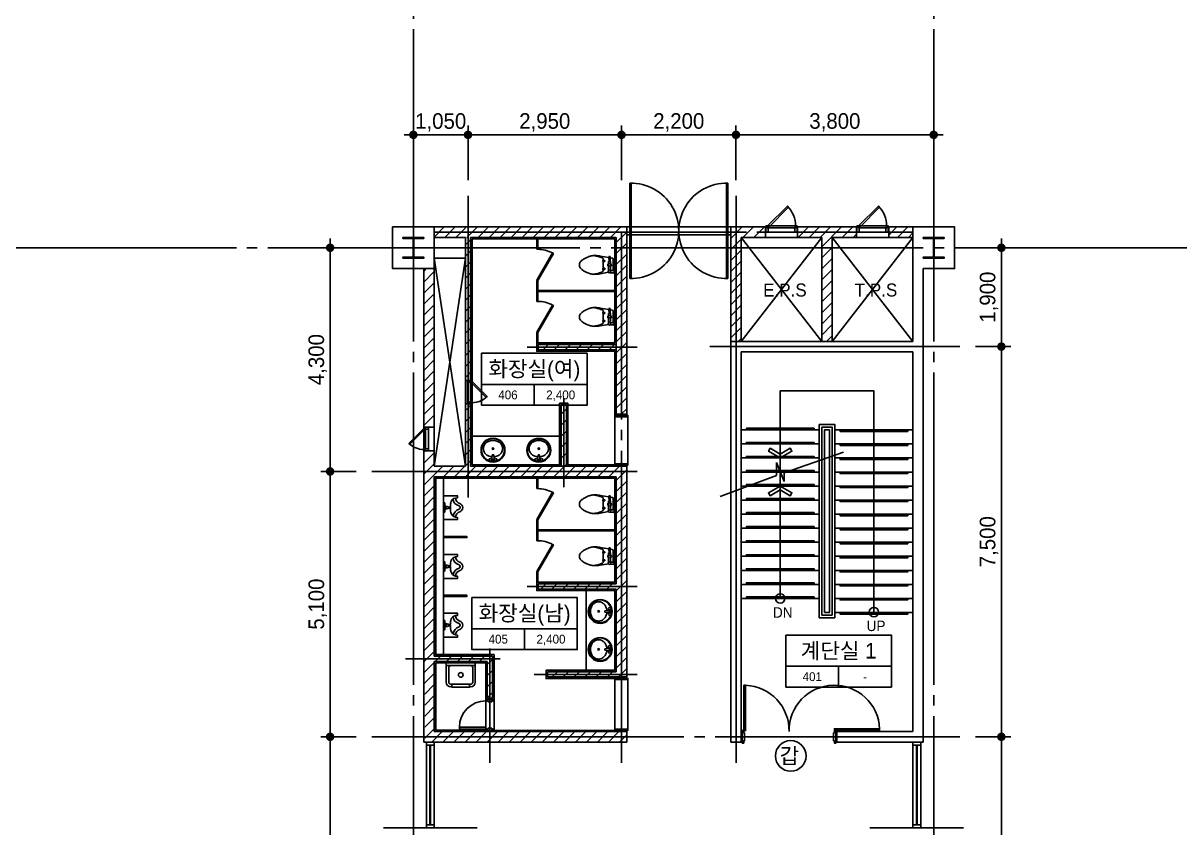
# Model space of a CAD drawing. Extents: x 14243673 to 14321835, y -1804798 to -1750552.
# Drawn here: x 14284173 to 14306403, y -1787699 to -1772232 of the extents above; entities that cross this region are included whole.
import ezdxf
from ezdxf.enums import TextEntityAlignment as Align

# ---------------------------------------------------------------- set-up
doc = ezdxf.new("R2010")
doc.units = 0
doc.header["$LTSCALE"] = 100
doc.header["$MEASUREMENT"] = 0
doc.header["$PDSIZE"] = -10
doc.linetypes.add('CEN', pattern=[66, 60, -2, 2, -2])
doc.layers.get('0').update_dxf_attribs({"linetype": 'CONTINUOUS'})
doc.layers.get('Defpoints').update_dxf_attribs({"linetype": 'CONTINUOUS'})
for name, color, linetype in [('8', 8, 'CONTINUOUS'), ('CEN', 1, 'CEN'), ('COL', 2, 'CONTINUOUS'), ('col2', 3, 'CONTINUOUS'), ('DIM', 7, 'CONTINUOUS'), ('EQP', 1, 'CONTINUOUS'), ('FIN', 5, 'CONTINUOUS'), ('HAT', 5, 'CONTINUOUS'), ('IN', 6, 'CONTINUOUS'), ('K-TOILET', 11, 'CONTINUOUS'), ('ST', 3, 'CONTINUOUS'), ('SYM', 7, 'CONTINUOUS'), ('TEXT', 2, 'CONTINUOUS'), ('TEXT1', 7, 'CONTINUOUS'), ('TITLE', 3, 'CONTINUOUS'), ('TO', 6, 'CONTINUOUS'), ('WALL-1', 7, 'CONTINUOUS'), ('WALLBR', 3, 'CONTINUOUS'), ('WID', 4, 'CONTINUOUS'), ('WINE', 8, 'CONTINUOUS'), ('지시선', 7, 'CONTINUOUS')]:
    doc.layers.add(name, color=color, linetype=linetype)
doc.styles.add('HY울를도M', font='HYWULM.TTF')
doc.styles.add('굴림', font='H2HDRM.TTF')
doc.dimstyles.new('DIM50', dxfattribs={"dimscale": 50, "dimtxt": 3, "dimasz": 1.2, "dimexe": 1, "dimexo": 1, "dimgap": 0.6, "dimtad": 1, "dimdec": 4, "dimzin": 0, "dimdsep": 46, "dimlunit": 6, "dimtxsty": '굴림', "dimblk": 'DOTT', "dimcen": 0.09, "dimadec": 0, "dimazin": 0, "dimtfac": 1, "dimtdec": 4, "dimtofl": 0, "dimtmove": 2, "dimatfit": 2, "dimldrblk": 'DOTT', "dimfxl": 1, "dimtolj": 1, "dimtzin": 0, "dimarcsym": 0})
pattern_1 = [(45, (1561426.7, -3035737.57), (-106.0660172, 106.0660172), [])]
pattern_2 = [(45, (1477326.7, -3035737.57), (-106.0660172, 106.0660172), [])]

# ---------------------------------------------------------------- blocks, each defined once
blk = doc.blocks.new('DOTT')
for p, q in [((-1.5, 0), (1.5, 0)), ((0, 1.5), (0, -1.5))]:
    blk.add_line(p, q)
at = {"color": 6, "const_width": 0.68}
blk.add_lwpolyline([(-0.34, 0, 1), (0.34, 0, 1)], format="xyb", close=True, dxfattribs=at)
blk = doc.blocks.new('*D51')
at = {"layer": 'Defpoints', "color": 0, "lineweight": -3}
for p in [(14290073, -1780849), (14290873, -1780849), (14290873, -1785949)]:
    blk.add_point(p, dxfattribs=at)
at = {"layer": 'DIM', "color": 7, "lineweight": -2}
for p, q in [((14290573, -1780849), (14289973, -1780849)), ((14290073, -1785829), (14290073, -1780969)), ((14290573, -1785949), (14289973, -1785949))]:
    blk.add_line(p, q, dxfattribs=at)
at = {"layer": 'DIM', "color": 7, "lineweight": -2, "xscale": 120, "yscale": 120, "zscale": 120}
for p, rotation in [((14290073, -1780849), 90), ((14290073, -1785949), 270)]:
    blk.add_blockref('DOTT', p, dxfattribs=dict(at, rotation=rotation))
at = {"layer": 'DIM', "color": 3, "insert": (14289835, -1783399), "char_height": 300, "attachment_point": 5, "rotation": 90, "style": '굴림'}
blk.add_mtext('\\A1;5,100', dxfattribs=at)
blk = doc.blocks.new('*D52')
at = {"layer": 'Defpoints', "color": 0, "lineweight": -3}
for p in [(14290073, -1776549), (14290873, -1776549), (14290873, -1780849)]:
    blk.add_point(p, dxfattribs=at)
at = {"layer": 'DIM', "color": 7, "lineweight": -2}
for p, q in [((14290573, -1776549), (14289973, -1776549)), ((14290073, -1780729), (14290073, -1776669)), ((14290573, -1780849), (14289973, -1780849))]:
    blk.add_line(p, q, dxfattribs=at)
at = {"layer": 'DIM', "color": 7, "lineweight": -2, "xscale": 120, "yscale": 120, "zscale": 120}
for p, rotation in [((14290073, -1776549), 90), ((14290073, -1780849), 270)]:
    blk.add_blockref('DOTT', p, dxfattribs=dict(at, rotation=rotation))
at = {"layer": 'DIM', "color": 3, "insert": (14289834, -1778699), "char_height": 300, "attachment_point": 5, "rotation": 90, "style": '굴림'}
blk.add_mtext('\\A1;4,300', dxfattribs=at)
blk = doc.blocks.new('*D53')
at = {"layer": 'Defpoints', "color": 0, "lineweight": -3}
for p in [(14290073, -1785949), (14290873, -1785949), (14290873, -1791549)]:
    blk.add_point(p, dxfattribs=at)
at = {"layer": 'DIM', "color": 7, "lineweight": -2}
for p, q in [((14290573, -1785949), (14289973, -1785949)), ((14290073, -1791429), (14290073, -1786069)), ((14290573, -1791549), (14289973, -1791549))]:
    blk.add_line(p, q, dxfattribs=at)
at = {"layer": 'DIM', "color": 7, "lineweight": -2, "xscale": 120, "yscale": 120, "zscale": 120}
for p, rotation in [((14290073, -1785949), 90), ((14290073, -1791549), 270)]:
    blk.add_blockref('DOTT', p, dxfattribs=dict(at, rotation=rotation))
at = {"layer": 'DIM', "color": 3, "insert": (14289834, -1788749), "char_height": 300, "attachment_point": 5, "rotation": 90, "style": '굴림'}
blk.add_mtext('\\A1;5,600', dxfattribs=at)
blk = doc.blocks.new('TT1')
at = {"layer": 'TEXT1'}
for p, q in [((-1013, -600), (1013, -600)), ((0, -600), (0, -1000))]:
    blk.add_line(p, q, dxfattribs=at)
blk.add_lwpolyline([(-1013, 0), (1013, 0), (1013, -1000), (-1013, -1000)], close=True, dxfattribs=at)
blk = doc.blocks.new('D600')
at = {"layer": 'WID'}
for p, q in [((0, -255), (0, 255)), ((80, 255), (80, -255)), ((120, -270), (120, 270))]:
    blk.add_line(p, q, dxfattribs=at)
for points in [[(90, 300), (120, 300), (120, 270), (80, 270), (80, 255), (0, 255), (0, 270), (0, 270), (0, 300), (90, 300)], [(120, -270), (97, -247), (478, 135), (502, 112)], [(90, -300), (120, -300), (120, -270), (80, -270), (80, -255), (0, -255), (0, -270), (0, -270), (0, -300), (90, -300)]]:
    blk.add_lwpolyline(points, dxfattribs=at)
blk.add_lwpolyline([(120, -270), (502, 112, 0.198912), (120, 270, 0.198912)], format="xyb", dxfattribs=at)
blk = doc.blocks.new('A$C6C934309')
at = {"layer": 'ST'}
for p, q in [((271, 860), (0, 1579)), ((436, 860), (193, 760)), ((306, 760), (193, 760)), ((436, 860), (271, 860)), ((568, 0), (306, 760))]:
    blk.add_line(p, q, dxfattribs=at)
blk = doc.blocks.new('*D156')
at = {"layer": 'Defpoints', "color": 0, "lineweight": -3}
for p in [(14290073, -1780849), (14290873, -1780849), (14290873, -1785949)]:
    blk.add_point(p, dxfattribs=at)
at = {"layer": 'DIM', "color": 7, "lineweight": -2}
for p, q in [((14290573, -1780849), (14289973, -1780849)), ((14290073, -1785829), (14290073, -1780969)), ((14290573, -1785949), (14289973, -1785949))]:
    blk.add_line(p, q, dxfattribs=at)
at = {"layer": 'DIM', "color": 7, "lineweight": -2, "xscale": 120, "yscale": 120, "zscale": 120}
for p, rotation in [((14290073, -1780849), 90), ((14290073, -1785949), 270)]:
    blk.add_blockref('DOTT', p, dxfattribs=dict(at, rotation=rotation))
at = {"layer": 'DIM', "color": 3, "insert": (14289835, -1783399), "char_height": 300, "attachment_point": 5, "rotation": 90, "style": '굴림'}
blk.add_mtext('\\A1;5,100', dxfattribs=at)
blk = doc.blocks.new('*D157')
at = {"layer": 'Defpoints', "color": 0, "lineweight": -3}
for p in [(14290073, -1776549), (14290873, -1776549), (14290873, -1780849)]:
    blk.add_point(p, dxfattribs=at)
at = {"layer": 'DIM', "color": 7, "lineweight": -2}
for p, q in [((14290573, -1776549), (14289973, -1776549)), ((14290073, -1780729), (14290073, -1776669)), ((14290573, -1780849), (14289973, -1780849))]:
    blk.add_line(p, q, dxfattribs=at)
at = {"layer": 'DIM', "color": 7, "lineweight": -2, "xscale": 120, "yscale": 120, "zscale": 120}
for p, rotation in [((14290073, -1776549), 90), ((14290073, -1780849), 270)]:
    blk.add_blockref('DOTT', p, dxfattribs=dict(at, rotation=rotation))
at = {"layer": 'DIM', "color": 3, "insert": (14289834, -1778699), "char_height": 300, "attachment_point": 5, "rotation": 90, "style": '굴림'}
blk.add_mtext('\\A1;4,300', dxfattribs=at)
blk = doc.blocks.new('*D167')
at = {"layer": 'Defpoints', "color": 0, "lineweight": -3}
for p in [(14295673, -1774379), (14292723, -1775549), (14295673, -1775549)]:
    blk.add_point(p, dxfattribs=at)
at = {"layer": 'DIM', "color": 7, "lineweight": -2}
for p, q in [((14292723, -1775249), (14292723, -1774279)), ((14292843, -1774379), (14295553, -1774379)), ((14295673, -1775249), (14295673, -1774279))]:
    blk.add_line(p, q, dxfattribs=at)
at = {"layer": 'DIM', "color": 7, "lineweight": -2, "xscale": 120, "yscale": 120, "zscale": 120, "rotation": 180}
blk.add_blockref('DOTT', (14292723, -1774379), dxfattribs=at)
at = {"layer": 'DIM', "color": 7, "lineweight": -2, "xscale": 120, "yscale": 120, "zscale": 120}
blk.add_blockref('DOTT', (14295673, -1774379), dxfattribs=at)
at = {"layer": 'DIM', "color": 3, "insert": (14294198, -1774140), "char_height": 300, "attachment_point": 5, "style": '굴림'}
blk.add_mtext('\\A1;2,950', dxfattribs=at)
blk = doc.blocks.new('*D168')
at = {"layer": 'Defpoints', "color": 0, "lineweight": -3}
for p in [(14292723, -1774379), (14291673, -1775549), (14292723, -1775549)]:
    blk.add_point(p, dxfattribs=at)
at = {"layer": 'DIM', "color": 7, "lineweight": -2}
for p, q in [((14291673, -1775249), (14291673, -1774279)), ((14291793, -1774379), (14292603, -1774379)), ((14292723, -1775249), (14292723, -1774279))]:
    blk.add_line(p, q, dxfattribs=at)
at = {"layer": 'DIM', "color": 7, "lineweight": -2, "xscale": 120, "yscale": 120, "zscale": 120, "rotation": 180}
blk.add_blockref('DOTT', (14291673, -1774379), dxfattribs=at)
at = {"layer": 'DIM', "color": 7, "lineweight": -2, "xscale": 120, "yscale": 120, "zscale": 120}
blk.add_blockref('DOTT', (14292723, -1774379), dxfattribs=at)
at = {"layer": 'DIM', "color": 3, "insert": (14292198, -1774141), "char_height": 300, "attachment_point": 5, "style": '굴림'}
blk.add_mtext('\\A1;1,050', dxfattribs=at)
blk = doc.blocks.new('*D169')
at = {"layer": 'Defpoints', "color": 0, "lineweight": -3}
for p in [(14297873, -1774379), (14295673, -1775549), (14297873, -1775549)]:
    blk.add_point(p, dxfattribs=at)
at = {"layer": 'DIM', "color": 7, "lineweight": -2}
for p, q in [((14295673, -1775249), (14295673, -1774279)), ((14295793, -1774379), (14297753, -1774379)), ((14297873, -1775249), (14297873, -1774279))]:
    blk.add_line(p, q, dxfattribs=at)
at = {"layer": 'DIM', "color": 7, "lineweight": -2, "xscale": 120, "yscale": 120, "zscale": 120, "rotation": 180}
blk.add_blockref('DOTT', (14295673, -1774379), dxfattribs=at)
at = {"layer": 'DIM', "color": 7, "lineweight": -2, "xscale": 120, "yscale": 120, "zscale": 120}
blk.add_blockref('DOTT', (14297873, -1774379), dxfattribs=at)
at = {"layer": 'DIM', "color": 3, "insert": (14296773, -1774140), "char_height": 300, "attachment_point": 5, "style": '굴림'}
blk.add_mtext('\\A1;2,200', dxfattribs=at)
blk = doc.blocks.new('*D170')
at = {"layer": 'Defpoints', "color": 0, "lineweight": -3}
for p in [(14301673, -1774379), (14297873, -1775549), (14301673, -1775549)]:
    blk.add_point(p, dxfattribs=at)
at = {"layer": 'DIM', "color": 7, "lineweight": -2}
for p, q in [((14297873, -1775249), (14297873, -1774279)), ((14297993, -1774379), (14301553, -1774379)), ((14301673, -1775249), (14301673, -1774279))]:
    blk.add_line(p, q, dxfattribs=at)
at = {"layer": 'DIM', "color": 7, "lineweight": -2, "xscale": 120, "yscale": 120, "zscale": 120, "rotation": 180}
blk.add_blockref('DOTT', (14297873, -1774379), dxfattribs=at)
at = {"layer": 'DIM', "color": 7, "lineweight": -2, "xscale": 120, "yscale": 120, "zscale": 120}
blk.add_blockref('DOTT', (14301673, -1774379), dxfattribs=at)
at = {"layer": 'DIM', "color": 3, "insert": (14299773, -1774140), "char_height": 300, "attachment_point": 5, "style": '굴림'}
blk.add_mtext('\\A1;3,800', dxfattribs=at)
blk = doc.blocks.new('*D171')
at = {"layer": 'Defpoints', "color": 0, "lineweight": -3}
for p in [(14302173, -1776549), (14302173, -1778449), (14302973, -1778449)]:
    blk.add_point(p, dxfattribs=at)
at = {"layer": 'DIM', "color": 7, "lineweight": -2}
for p, q in [((14302473, -1776549), (14303073, -1776549)), ((14302973, -1776669), (14302973, -1778329)), ((14302473, -1778449), (14303073, -1778449))]:
    blk.add_line(p, q, dxfattribs=at)
at = {"layer": 'DIM', "color": 7, "lineweight": -2, "xscale": 120, "yscale": 120, "zscale": 120}
for p, rotation in [((14302973, -1776549), 90), ((14302973, -1778449), 270)]:
    blk.add_blockref('DOTT', p, dxfattribs=dict(at, rotation=rotation))
at = {"layer": 'DIM', "color": 3, "insert": (14302735, -1777499), "char_height": 300, "attachment_point": 5, "rotation": 90, "style": '굴림'}
blk.add_mtext('\\A1;1,900', dxfattribs=at)
blk = doc.blocks.new('*D172')
at = {"layer": 'Defpoints', "color": 0, "lineweight": -3}
for p in [(14302173, -1778449), (14302173, -1785949), (14302973, -1785949)]:
    blk.add_point(p, dxfattribs=at)
at = {"layer": 'DIM', "color": 7, "lineweight": -2}
for p, q in [((14302473, -1778449), (14303073, -1778449)), ((14302973, -1778569), (14302973, -1785829)), ((14302473, -1785949), (14303073, -1785949))]:
    blk.add_line(p, q, dxfattribs=at)
at = {"layer": 'DIM', "color": 7, "lineweight": -2, "xscale": 120, "yscale": 120, "zscale": 120}
for p, rotation in [((14302973, -1778449), 90), ((14302973, -1785949), 270)]:
    blk.add_blockref('DOTT', p, dxfattribs=dict(at, rotation=rotation))
at = {"layer": 'DIM', "color": 3, "insert": (14302735, -1782199), "char_height": 300, "attachment_point": 5, "rotation": 90, "style": '굴림'}
blk.add_mtext('\\A1;7,500', dxfattribs=at)
blk = doc.blocks.new('*D173')
at = {"layer": 'Defpoints', "color": 0, "lineweight": -3}
for p in [(14302173, -1785949), (14302173, -1791549), (14302973, -1791549)]:
    blk.add_point(p, dxfattribs=at)
at = {"layer": 'DIM', "color": 7, "lineweight": -2}
for p, q in [((14302473, -1785949), (14303073, -1785949)), ((14302973, -1786069), (14302973, -1791429)), ((14302473, -1791549), (14303073, -1791549))]:
    blk.add_line(p, q, dxfattribs=at)
at = {"layer": 'DIM', "color": 7, "lineweight": -2, "xscale": 120, "yscale": 120, "zscale": 120}
for p, rotation in [((14302973, -1785949), 90), ((14302973, -1791549), 270)]:
    blk.add_blockref('DOTT', p, dxfattribs=dict(at, rotation=rotation))
at = {"layer": 'DIM', "color": 3, "insert": (14302734, -1788749), "char_height": 300, "attachment_point": 5, "rotation": 90, "style": '굴림'}
blk.add_mtext('\\A1;5,600', dxfattribs=at)
blk = doc.blocks.new('2URIN01')
at = {"color": 0}
for p, q in [((-230, -265), (-230, 0)), ((-230, 0), (230, 0)), ((-90, -25), (-90, 0)), ((-15, 0), (-15, -50)), ((15, 0), (15, -50)), ((90, -25), (90, 0)), ((230, 0), (230, -265)), ((-40, -25), (-90, -25)), ((-25, -40), (-40, -25)), ((-25, -65), (-25, -40)), ((-25, -110), (-25, -105)), ((-25, -105), (25, -105)), ((25, -110), (-25, -110)), ((-10, -95), (-10, -105)), ((10, -95), (10, -105)), ((25, -40), (40, -25)), ((25, -65), (25, -40)), ((25, -105), (25, -110)), ((40, -25), (90, -25)), ((-195, -270), (-225, -270)), ((-185, -230), (-190, -265)), ((190, -265), (185, -230)), ((225, -270), (195, -270))]:
    blk.add_line(p, q, dxfattribs=at)
blk.add_circle((0, -70), 25, dxfattribs=at)
for centre, radius, start, end in [((-78, -245), 108, 98.077, 171.8699), ((-185, -339), 159, 15.3921, 82.7797), ((40, -1080), 951, 92.4153, 98.077), ((15, -482), 352, 77.0924, 92.4153), ((185, -339), 159, 98.3981, 164.6079), ((66, -257), 122, 12.9607, 77.0924), ((-225, -265), 5, 180, 270), ((-195, -265), 5, 270, 0), ((-185, -339), 109, 15.3921, 90), ((0, -288), 83, 195.3921, 344.6079), ((0, -288), 33, 195.3921, 344.6079), ((185, -339), 109, 90, 164.6079), ((196, -264), 5.89, 188.1301, 261.8699), ((225, -265), 5, 270, 0)]:
    blk.add_arc(centre, radius, start, end, dxfattribs=at)
blk = doc.blocks.new('2LAVA01', base_point=(376, 233))
at = {"color": 0}
for p, q in [((346, 203), (405, 203)), ((346, 175), (349, 175)), ((354, 170), (362, 94)), ((362, 94), (390, 94)), ((390, 94), (397, 170)), ((402, 175), (405, 175))]:
    blk.add_line(p, q, dxfattribs=at)
blk.add_lwpolyline([(358, 132, 0.064435), (303, 121, 0.091719), (244, 87, 0.103599), (203, 34, 0.113912), (190, -25, 0.113912), (203, -84, 0.103599), (244, -137, 0.091719), (303, -171, 0.084785), (376, -183, 0.084785), (448, -171, 0.091719), (507, -137, 0.103599), (548, -84, 0.113912), (562, -25, 0.113912), (548, 34, 0.103599), (507, 87, 0.091719), (448, 121, 0.064435), (393, 132, 0.084785)], format="xyb", dxfattribs=at)
for centre, radius in [((376, 3), 230), ((376, 3), 220), ((326, 189), 25), ((376, 189), 8), ((426, 189), 25), ((376, -25), 15)]:
    blk.add_circle(centre, radius, dxfattribs=at)
for centre, start, end in [((349, 170), 5.3909, 90), ((402, 170), 90, 174.6091)]:
    blk.add_arc(centre, 5, start, end, dxfattribs=at)
blk = doc.blocks.new('001')
at = {"layer": 'EQP'}
for p, q in [((0, 165), (10, 160)), ((10, 100), (0, 95)), ((10, 160), (10, 100)), ((85, 150), (10, 150)), ((85, 110), (10, 110)), ((80, 115), (80, 15)), ((120, 115), (120, 15)), ((280, 170), (122, 142)), ((190, 85), (190, 65)), ((230, 85), (190, 85)), ((190, 65), (230, 65)), ((220, 115), (220, 85)), ((220, 65), (220, 0)), ((220, 0), (220, -65)), ((230, 65), (230, 85)), ((80, -15), (80, -65)), ((80, -65), (120, -65)), ((120, -65), (120, -15)), ((190, -85), (190, -65)), ((190, -65), (230, -65)), ((230, -85), (190, -85)), ((220, -85), (220, -115)), ((230, -65), (230, -85))]:
    blk.add_line(p, q, dxfattribs=at)
for points in [[(31, 110, 0.018932), (30, 75), (30, 0), (30, -75, 0.024922), (32, -121, 0.25497), (35, -125, 0.056948), (39, -127, 0.016043), (55, -130), (86, -136)], [(90, -65), (85, -150, 1.060552), (115, -150), (110, -65)], [(114, -141), (280, -170, 0.022182), (348, -179, 0.0294), (400, -180, 0.029565), (436, -177, 0.035314), (465, -170, 0.006976), (477, -166, 0.004694), (495, -160, 0.019426), (536, -144, 0.015468), (585, -120, 0.040875), (615, -101, 0.036447), (645, -75, 0.04843), (665, -50, 0.068612), (675, -30, 0.037226), (679, -14, 0.041311), (680, 0, 0.041311)]]:
    blk.add_lwpolyline(points, format="xyb", dxfattribs=at)
for centre in [(100, 130), (100, 0)]:
    blk.add_circle(centre, 25, dxfattribs=at)
for centre, radius, start, end in [((100, 0), 35, 124.8499, 235.1501), ((100, 0), 35, 304.8499, 55.1501), ((224, 115), 3.54, 126.8699, 180), ((326, -22), 174, 119.5675, 126.8699), ((474, -283), 475, 116.5651, 119.5675), ((397, -129), 303, 112.8053, 116.5651), ((412, -593), 775, 94.7636, 99.8466), ((371, -66), 234, 105.9454, 112.8053), ((471, -417), 599, 101.6565, 105.9454), ((385, -261), 441, 88.0277, 94.7636), ((418, -160), 337, 94.3987, 101.6565), ((390, -123), 304, 81.2538, 88.0277), ((403, -34), 213, 73.1639, 81.2538), ((333, -266), 456, 71.5651, 73.1639), ((159, -789), 1007, 70.4892, 71.5651), ((307, -370), 562, 66.0375, 70.4892), ((175, -667), 887, 62.4927, 66.0375), ((485, -73), 217, 53.1301, 62.4927), ((451, -117), 273, 44.7808, 53.1301), ((528, -41), 165, 33.6901, 44.7808), ((596, 4), 82.6, 17.9901, 33.6901), ((572, -3), 108, 9.4623, 17.9901), ((592, 0), 87.7, 0, 9.4623), ((232, -115), 12.3, 180, 225), ((262, -85), 54.8, 225, 245.9278), ((359, 131), 291, 245.9278, 249.444), ((454, 386), 564, 249.444, 251.9714), ((609, 862), 1064, 251.9714, 254.0546), ((544, 635), 828, 254.0546, 256.4166), ((407, 67), 244, 256.4166, 265.6013)]:
    blk.add_arc(centre, radius, start, end, dxfattribs=at)
blk = doc.blocks.new('LA-013')
at = {"layer": 'K-TOILET', "color": 11, "linetype": 'Continuous'}
for p, q in [((-280, 0), (280, 0)), ((-280, -370), (-280, 0)), ((280, 0), (280, -370)), ((-270, -50), (270, -50)), ((-230, -370), (-230, -90)), ((230, -370), (230, -90)), ((-190, -410), (-170, -410)), ((-170, -460), (-170, -405)), ((-170, -405), (170, -405)), ((170, -405), (170, -460)), ((170, -410), (190, -410)), ((-170, -460), (-190, -460)), ((-170, -465), (-170, -460)), ((170, -465), (-170, -465)), ((170, -460), (170, -465)), ((190, -460), (170, -460))]:
    blk.add_line(p, q, dxfattribs=at)
blk.add_circle((0, -230), 45, dxfattribs=at)
for centre, radius, start, end in [((-270, -40), 10, 180, 270), ((-190, -90), 40, 90, 180), ((190, -90), 40, 0, 90), ((270, -40), 10, 270, 0), ((-190, -370), 90, 180, 270), ((-190, -370), 40, 180, 270), ((190, -370), 40, 270, 0), ((190, -370), 90, 270, 0)]:
    blk.add_arc(centre, radius, start, end, dxfattribs=at)

msp = doc.modelspace()

# ---------------------------------------------------------------- hatches: boundary and pattern name
at = {"layer": 'HAT', "lineweight": -3, "ltscale": 200}
h = msp.add_hatch(dxfattribs=at)
h.set_pattern_fill('_USER,N', color=256, scale=150, angle=45, style=0, pattern_type=0)
h.set_pattern_definition(pattern_1)
h.paths.add_polyline_path([(14295573.21251, -1779749.19177), (14295773.21251, -1779749.19177), (14295773.21251, -1776149.19177), (14292073.21251, -1776149.19177), (14292073.21251, -1776349.19177), (14295573.21251, -1776349.19177)])
h = msp.add_hatch(dxfattribs=at)
h.set_pattern_fill('_USER,N', color=256, scale=150, angle=45, style=0, pattern_type=0)
h.set_pattern_definition(pattern_1)
h.paths.add_polyline_path([(14297773.21251, -1778349.19177), (14297773.21251, -1776149.19177), (14298438.21251, -1776149.19177), (14298438.21251, -1776349.19177), (14297973.21251, -1776349.19177), (14297973.21251, -1778349.19177)])
h = msp.add_hatch(dxfattribs=at)
h.set_pattern_fill('_USER,N', color=256, scale=150, angle=45, style=0, pattern_type=0)
h.set_pattern_definition(pattern_1)
h.paths.add_polyline_path([(14299058.21251, -1776149.19177), (14300188.21251, -1776149.19177), (14300188.21251, -1776349.19177), (14299723.21251, -1776349.19177), (14299723.21251, -1778349.19177), (14299523.21251, -1778349.19177), (14299523.21251, -1776349.19177), (14299058.21251, -1776349.19177)])
h = msp.add_hatch(dxfattribs=at)
h.set_pattern_fill('_USER,N', color=256, scale=150, angle=45, style=0, pattern_type=0)
h.set_pattern_definition(pattern_1)
h.paths.add_polyline_path([(14300808.21251, -1776149.19177), (14301273.21251, -1776149.19177), (14301273.21251, -1776349.19177), (14300808.21251, -1776349.19177)])
h = msp.add_hatch(dxfattribs=at)
h.set_pattern_fill('_USER,N', color=256, scale=150, angle=45, style=0, pattern_type=0)
h.set_pattern_definition(pattern_2)
h.paths.add_polyline_path([(14292673.21251, -1776349.19177), (14292773.21251, -1776349.19177), (14292773.21251, -1779099.19177), (14292673.21251, -1779099.19177)])
h = msp.add_hatch(dxfattribs=at)
h.set_pattern_fill('_USER,N', color=256, scale=150, angle=45, style=0, pattern_type=0)
h.set_pattern_definition([(45, (1382434.11, -889155.55), (-106.0660172, 106.0660172), [])])
h.paths.add_polyline_path([(14291873.21251, -1776949.19177), (14292073.21251, -1776949.19177), (14292073.21251, -1779999.19177), (14291873.21251, -1779999.19177)])
h = msp.add_hatch(dxfattribs=at)
h.set_pattern_fill('_USER,N', color=256, scale=150, angle=45, style=0, pattern_type=0)
h.set_pattern_definition([(45, (1477326.7, -3035637.57), (-106.0660172, 106.0660172), [])])
h.paths.add_polyline_path([(14294073.21251, -1778409.19177), (14294073.21251, -1778509.19177), (14295573.21251, -1778509.19177), (14295573.21251, -1778409.19177)])
h = msp.add_hatch(dxfattribs=at)
h.set_pattern_fill('_USER,N', color=256, scale=150, angle=45, style=0, pattern_type=0)
h.set_pattern_definition(pattern_2)
h.paths.add_polyline_path([(14294253.21251, -1784799.19177), (14295773.21251, -1784799.19177), (14295773.21251, -1780749.19177), (14294613.21251, -1780749.19177), (14294613.21251, -1779569.19177), (14294513.21251, -1779569.19177), (14294513.21251, -1780749.19177), (14292773.21251, -1780749.19177), (14292773.21251, -1779549.19177), (14292673.21251, -1779549.19177), (14292673.21251, -1780749.19177), (14292073.21251, -1780749.19177), (14292073.21251, -1780949.19177), (14295573.21251, -1780949.19177), (14295573.21251, -1783009.19177), (14294073.21251, -1783009.19177), (14294073.21251, -1783109.19177), (14295573.21251, -1783109.19177), (14295573.21251, -1784699.19177), (14294253.21251, -1784699.19177)])
h = msp.add_hatch(dxfattribs=at)
h.set_pattern_fill('_USER,N', color=256, scale=150, angle=45, style=0, pattern_type=0)
h.set_pattern_definition(pattern_2)
h.paths.add_polyline_path([(14291873.21251, -1780449.19177), (14292073.21251, -1780449.19177), (14292073.21251, -1784399.19177), (14293193.21251, -1784399.19177), (14293193.21251, -1785209.19177), (14293093.21251, -1785209.19177), (14293093.21251, -1784499.19177), (14292073.21251, -1784499.19177), (14292073.21251, -1785849.19177), (14295773.21251, -1785849.19177), (14295773.21251, -1786049.19177), (14292073.21251, -1786049.19177), (14291893.70213, -1786048.57458)])

# ---------------------------------------------------------------- linework, layer by layer
at = {"layer": '8'}
for p, q in [((14299058.21251, -1776349.19177), (14298438.21251, -1776349.19177)), ((14300808.21251, -1776349.19177), (14300188.21251, -1776349.19177))]:
    msp.add_line(p, q, dxfattribs=at)
at = {"layer": '8', "ltscale": 3}
for p, q in [((14295543.21251, -1779799.19177), (14295543.21251, -1780699.19177)), ((14295793.21251, -1779799.19177), (14295793.21251, -1780699.19177)), ((14295543.21251, -1784859.19177), (14295543.21251, -1785799.19177)), ((14295793.21251, -1784859.19177), (14295793.21251, -1785799.19177)), ((14295793.36909, -1784849.19177), (14295793.36909, -1785804.19177))]:
    msp.add_line(p, q, dxfattribs=at)
at = {"layer": 'CEN', "linetype": 'CEN'}
for p, q in [((14291673.21251, -1759149.19177), (14291673.21251, -1799049.19177)), ((14301673.21251, -1759149.19177), (14301673.21251, -1799049.19177)), ((14292723.21251, -1781349.19177), (14292723.21251, -1775549.19177)), ((14292723.21251, -1781349.19177), (14292723.21251, -1775549.19177)), ((14297873.21251, -1785749.19177), (14297873.21251, -1775549.19177)), ((14292073.21251, -1776249.19177), (14301273.21251, -1776249.19177)), ((14295673.21251, -1786449.19177), (14295673.21251, -1776249.19177)), ((14297873.21251, -1786449.19177), (14297873.21251, -1776249.19177)), ((14297973.21251, -1778349.19177), (14299523.21251, -1776349.19177)), ((14297973.21251, -1776349.19177), (14299523.21251, -1778349.19177)), ((14299723.21251, -1776349.19177), (14301273.21251, -1778349.19177)), ((14299723.21251, -1778349.19177), (14301273.21251, -1776349.19177)), ((14249273.21251, -1776549.19177), (14313273.21251, -1776549.19177)), ((14292673.21251, -1780749.19177), (14292073.21251, -1776749.19177)), ((14292073.21251, -1780749.19177), (14292673.21251, -1776749.19177)), ((14292073.21251, -1776749.19177), (14292673.21251, -1776749.19177)), ((14292673.21251, -1780749.19177), (14292073.21251, -1776749.19177)), ((14292073.21251, -1780749.19177), (14292673.21251, -1776749.19177)), ((14292073.21251, -1776749.19177), (14292673.21251, -1776749.19177)), ((14293859.08136, -1778459.19177), (14295973.21251, -1778459.19177)), ((14297373.36909, -1778449.19177), (14302173.21251, -1778449.19177)), ((14294563.21251, -1781149.19177), (14294563.21251, -1779439.19177)), ((14294563.21251, -1781149.19177), (14294563.21251, -1779439.19177)), ((14290873.21251, -1780849.19177), (14295973.36909, -1780849.19177)), ((14290873.21251, -1780849.19177), (14295973.36909, -1780849.19177)), ((14293859.08136, -1783059.19177), (14295973.21251, -1783059.19177)), ((14293143.21251, -1786449.19177), (14293143.21251, -1784249.19177)), ((14293343.21251, -1784449.19177), (14291523.21251, -1784449.19177)), ((14293995.92159, -1784749.19177), (14295973.21251, -1784749.19177)), ((14290873.21251, -1785949.19177), (14302173.21251, -1785949.19177)), ((14290873.21251, -1785949.19177), (14302173.21251, -1785949.19177))]:
    msp.add_line(p, q, dxfattribs=at)
at = {"layer": 'COL'}
for p, q in [((14301273.21251, -1778349.19177), (14301273.21251, -1776949.19177)), ((14301473.21251, -1776949.19177), (14301473.21251, -1786049.19177)), ((14297773.21251, -1778349.19177), (14301273.21251, -1778349.19177)), ((14297773.21251, -1778349.19177), (14297773.21251, -1786049.19177)), ((14297973.21251, -1778549.19177), (14301273.21251, -1778549.19177)), ((14297973.21251, -1778549.19177), (14297973.21251, -1786049.19177)), ((14301273.21251, -1778549.19177), (14301273.21251, -1785849.19177)), ((14301273.21251, -1785849.19177), (14299813.21251, -1785849.19177)), ((14297773.21251, -1786049.19177), (14297973.21251, -1786049.19177)), ((14301473.21251, -1786049.19177), (14299813.21251, -1786049.19177))]:
    msp.add_line(p, q, dxfattribs=at)
msp.add_lwpolyline([(14292073.21251, -1776949.19177), (14292073.21251, -1776149.19177), (14291273.21251, -1776149.19177), (14291273.21251, -1776949.19177)], close=True, dxfattribs=at)
for points in [[(14301473.21251, -1776949.19177), (14302073.21251, -1776949.19177), (14302073.21251, -1776149.19177), (14301273.21251, -1776149.19177), (14301273.21251, -1776949.19177)], [(14299813.21251, -1785849.19177), (14299813.21251, -1786049.19177)]]:
    msp.add_lwpolyline(points, dxfattribs=at)
at = {"layer": 'col2'}
for points in [[(14291473.21251, -1776749.19177), (14291473.21251, -1776728.19177), (14291666.71251, -1776728.19177), (14291666.71251, -1776370.19177), (14291473.21251, -1776370.19177), (14291473.21251, -1776349.19177), (14291873.21251, -1776349.19177), (14291873.21251, -1776370.19177), (14291679.71251, -1776370.19177), (14291679.71251, -1776728.19177), (14291873.21251, -1776728.19177), (14291873.21251, -1776749.19177)], [(14301473.21251, -1776749.19177), (14301473.21251, -1776728.19177), (14301666.71251, -1776728.19177), (14301666.71251, -1776370.19177), (14301473.21251, -1776370.19177), (14301473.21251, -1776349.19177), (14301873.21251, -1776349.19177), (14301873.21251, -1776370.19177), (14301679.71251, -1776370.19177), (14301679.71251, -1776728.19177), (14301873.21251, -1776728.19177), (14301873.21251, -1776749.19177)]]:
    msp.add_lwpolyline(points, close=True, dxfattribs=at)
at = {"layer": 'FIN'}
for points in [[(14295543.21251, -1778379.19177), (14295543.21251, -1776379.19177), (14292803.21251, -1776379.19177), (14292803.21251, -1780719.19177), (14294483.21251, -1780719.19177), (14294483.21251, -1779539.19177), (14294643.21251, -1779539.19177), (14294643.21251, -1780719.19177)], [(14295543.21251, -1778539.19177), (14294043.21251, -1778539.19177), (14294043.21251, -1778379.19177), (14295543.21251, -1778379.19177)], [(14294643.21251, -1780719.19177), (14295543.21251, -1780719.19177), (14295543.21251, -1778539.19177)], [(14293223.21251, -1784369.19177), (14293223.21251, -1785829.19177), (14295543.21251, -1785829.19177), (14295543.21251, -1784829.19177), (14294223.21251, -1784829.19177), (14294223.21251, -1784669.19177), (14295543.21251, -1784669.19177), (14295543.21251, -1783139.19177), (14294043.21251, -1783139.19177), (14294043.21251, -1782979.19177), (14295543.21251, -1782979.19177), (14295543.21251, -1780979.19177), (14292103.21251, -1780979.19177), (14292103.21251, -1784369.19177), (14293223.21251, -1784369.19177)]]:
    msp.add_lwpolyline(points, dxfattribs=at)
msp.add_lwpolyline([(14292103.21251, -1784529.19177), (14293063.21251, -1784529.19177), (14293063.21251, -1785819.19177), (14292103.21251, -1785819.19177)], close=True, dxfattribs=at)
at = {"layer": 'HAT', "lineweight": -3, "ltscale": 200}
for p, q in [((14292673.21251, -1779549.19177), (14292673.21251, -1779099.19177)), ((14292073.21251, -1780449.19177), (14292073.21251, -1779999.19177))]:
    msp.add_line(p, q, dxfattribs=at)
at = {"layer": 'ST', "color": 4}
for p, q in [((14297973.21251, -1780049.19177), (14299473.21251, -1780049.19177)), ((14299773.21251, -1780049.19177), (14301273.21251, -1780049.19177)), ((14297973.21251, -1780319.19177), (14299473.21251, -1780319.19177)), ((14299773.21251, -1780319.19177), (14301273.21251, -1780319.19177)), ((14297973.21251, -1780589.19177), (14299473.21251, -1780589.19177)), ((14299773.21251, -1780589.19177), (14301273.21251, -1780589.19177)), ((14297973.21251, -1780859.19177), (14299473.21251, -1780859.19177)), ((14299773.21251, -1780859.19177), (14301273.21251, -1780859.19177)), ((14297973.21251, -1781129.19177), (14299473.21251, -1781129.19177)), ((14299773.21251, -1781129.19177), (14301273.21251, -1781129.19177)), ((14297973.21251, -1781399.19177), (14299473.21251, -1781399.19177)), ((14299773.21251, -1781399.19177), (14301273.21251, -1781399.19177)), ((14297973.21251, -1781669.19177), (14299473.21251, -1781669.19177)), ((14299773.21251, -1781669.19177), (14301273.21251, -1781669.19177)), ((14297973.21251, -1781939.19177), (14299473.21251, -1781939.19177)), ((14299773.21251, -1781939.19177), (14301273.21251, -1781939.19177)), ((14297973.21251, -1782209.19177), (14299473.21251, -1782209.19177)), ((14299773.21251, -1782209.19177), (14301273.21251, -1782209.19177)), ((14297973.21251, -1782479.19177), (14299473.21251, -1782479.19177)), ((14299773.21251, -1782479.19177), (14301273.21251, -1782479.19177)), ((14297973.21251, -1782749.19177), (14299473.21251, -1782749.19177)), ((14299773.21251, -1782749.19177), (14301273.21251, -1782749.19177)), ((14297973.21251, -1783019.19177), (14299473.21251, -1783019.19177)), ((14299773.21251, -1783019.19177), (14301273.21251, -1783019.19177)), ((14297973.21251, -1783289.19177), (14299473.21251, -1783289.19177)), ((14299773.21251, -1783289.19177), (14301273.21251, -1783289.19177)), ((14299773.21251, -1783559.19177), (14301273.21251, -1783559.19177))]:
    msp.add_line(p, q, dxfattribs=at)
for points in [[(14299773.21251, -1783659.19177), (14299773.21251, -1779949.19177), (14299473.21251, -1779949.19177), (14299473.21251, -1783659.19177), (14299773.21251, -1783659.19177)], [(14299723.21251, -1783609.19177), (14299723.21251, -1779999.19177), (14299523.21251, -1779999.19177), (14299523.21251, -1783609.19177), (14299723.21251, -1783609.19177)], [(14299573.21251, -1783559.19177), (14299673.21251, -1783559.19177), (14299673.21251, -1780049.19177), (14299573.21251, -1780049.19177), (14299573.21251, -1783559.19177)]]:
    msp.add_lwpolyline(points, dxfattribs=at)
at = {"layer": 'ST', "color": 8}
for points in [[(14298073.21251, -1780049.19177), (14298073.21251, -1780019.19177), (14299373.21251, -1780019.19177), (14299373.21251, -1780049.19177)], [(14299873.21251, -1780049.19177), (14299873.21251, -1780079.19177), (14301173.21251, -1780079.19177), (14301173.21251, -1780049.19177)], [(14298073.21251, -1780319.19177), (14298073.21251, -1780289.19177), (14299373.21251, -1780289.19177), (14299373.21251, -1780319.19177)], [(14299873.21251, -1780319.19177), (14299873.21251, -1780349.19177), (14301173.21251, -1780349.19177), (14301173.21251, -1780319.19177)], [(14298073.21251, -1780589.19177), (14298073.21251, -1780559.19177), (14299373.21251, -1780559.19177), (14299373.21251, -1780589.19177)], [(14299873.21251, -1780589.19177), (14299873.21251, -1780619.19177), (14301173.21251, -1780619.19177), (14301173.21251, -1780589.19177)], [(14298073.21251, -1780859.19177), (14298073.21251, -1780829.19177), (14299373.21251, -1780829.19177), (14299373.21251, -1780859.19177)], [(14299873.21251, -1780859.19177), (14299873.21251, -1780889.19177), (14301173.21251, -1780889.19177), (14301173.21251, -1780859.19177)], [(14298073.21251, -1781129.19177), (14298073.21251, -1781099.19177), (14299373.21251, -1781099.19177), (14299373.21251, -1781129.19177)], [(14299873.21251, -1781129.19177), (14299873.21251, -1781159.19177), (14301173.21251, -1781159.19177), (14301173.21251, -1781129.19177)], [(14298073.21251, -1781399.19177), (14298073.21251, -1781369.19177), (14299373.21251, -1781369.19177), (14299373.21251, -1781399.19177)], [(14299873.21251, -1781399.19177), (14299873.21251, -1781429.19177), (14301173.21251, -1781429.19177), (14301173.21251, -1781399.19177)], [(14298073.21251, -1781669.19177), (14298073.21251, -1781639.19177), (14299373.21251, -1781639.19177), (14299373.21251, -1781669.19177)], [(14299873.21251, -1781669.19177), (14299873.21251, -1781699.19177), (14301173.21251, -1781699.19177), (14301173.21251, -1781669.19177)], [(14298073.21251, -1781939.19177), (14298073.21251, -1781909.19177), (14299373.21251, -1781909.19177), (14299373.21251, -1781939.19177)], [(14299873.21251, -1781939.19177), (14299873.21251, -1781969.19177), (14301173.21251, -1781969.19177), (14301173.21251, -1781939.19177)], [(14298073.21251, -1782209.19177), (14298073.21251, -1782179.19177), (14299373.21251, -1782179.19177), (14299373.21251, -1782209.19177)], [(14299873.21251, -1782209.19177), (14299873.21251, -1782239.19177), (14301173.21251, -1782239.19177), (14301173.21251, -1782209.19177)], [(14298073.21251, -1782479.19177), (14298073.21251, -1782449.19177), (14299373.21251, -1782449.19177), (14299373.21251, -1782479.19177)], [(14299873.21251, -1782479.19177), (14299873.21251, -1782509.19177), (14301173.21251, -1782509.19177), (14301173.21251, -1782479.19177)], [(14298073.21251, -1782749.19177), (14298073.21251, -1782719.19177), (14299373.21251, -1782719.19177), (14299373.21251, -1782749.19177)], [(14299873.21251, -1782749.19177), (14299873.21251, -1782779.19177), (14301173.21251, -1782779.19177), (14301173.21251, -1782749.19177)], [(14298073.21251, -1783019.19177), (14298073.21251, -1782989.19177), (14299373.21251, -1782989.19177), (14299373.21251, -1783019.19177)], [(14299873.21251, -1783019.19177), (14299873.21251, -1783049.19177), (14301173.21251, -1783049.19177), (14301173.21251, -1783019.19177)], [(14298073.21251, -1783289.19177), (14298073.21251, -1783259.19177), (14299373.21251, -1783259.19177), (14299373.21251, -1783289.19177)], [(14299873.21251, -1783289.19177), (14299873.21251, -1783319.19177), (14301173.21251, -1783319.19177), (14301173.21251, -1783289.19177)], [(14299873.21251, -1783559.19177), (14299873.21251, -1783589.19177), (14301173.21251, -1783589.19177), (14301173.21251, -1783559.19177)]]:
    msp.add_lwpolyline(points, dxfattribs=at)
at = {"layer": 'SYM', "color": 4}
msp.add_lwpolyline([(14300523.21251, -1783559.19177), (14300523.21251, -1779299.19177), (14298723.21251, -1779299.19177), (14298723.21251, -1783289.19177)], dxfattribs=at)
for points in [[(14298723.21251, -1780589.19177), (14298498.47892, -1780459.44177), (14298530.72892, -1780403.58314), (14298723.63608, -1780514.95814), (14298916.54323, -1780403.58314), (14298948.79323, -1780459.44177)], [(14298723.21251, -1781129.19177), (14298947.9461, -1781258.94177), (14298915.6961, -1781314.80041), (14298722.78894, -1781203.42541), (14298529.88178, -1781314.80041), (14298497.63178, -1781258.94177)]]:
    msp.add_lwpolyline(points, close=True, dxfattribs=at)
for centre in [(14298723.21251, -1783289.19177), (14300523.21251, -1783550.48682)]:
    msp.add_circle(centre, 90, dxfattribs=at)
at = {"layer": 'TO'}
msp.add_line((14292253.21251, -1780979.19177), (14292253.21251, -1784369.19177), dxfattribs=at)
for points in [[(14294043.21251, -1776579.19177), (14294043.21251, -1776379.19177), (14294063.21251, -1776379.19177), (14294063.21251, -1776579.19177)], [(14294043.21251, -1777579.19177), (14294043.21251, -1777179.19177), (14294063.21251, -1777179.19177), (14294063.21251, -1777579.19177)], [(14294063.21251, -1777389.19177), (14294063.21251, -1777369.19177), (14295543.21251, -1777369.19177), (14295543.21251, -1777389.19177)], [(14294043.21251, -1778379.19177), (14294043.21251, -1778179.19177), (14294063.21251, -1778179.19177), (14294063.21251, -1778379.19177)], [(14292803.21251, -1780719.19177), (14292803.21251, -1780169.19177), (14294483.21251, -1780169.19177), (14294483.21251, -1780719.19177)], [(14294043.21251, -1781179.19177), (14294043.21251, -1780979.19177), (14294063.21251, -1780979.19177), (14294063.21251, -1781179.19177)], [(14294043.21251, -1782179.19177), (14294043.21251, -1781779.19177), (14294063.21251, -1781779.19177), (14294063.21251, -1782179.19177)], [(14294063.21251, -1781989.19177), (14294063.21251, -1781969.19177), (14295543.21251, -1781969.19177), (14295543.21251, -1781989.19177)], [(14292253.21251, -1782119.19177), (14292703.21251, -1782119.19177), (14292703.21251, -1782099.19177), (14292253.21251, -1782099.19177)], [(14294043.21251, -1782979.19177), (14294043.21251, -1782779.19177), (14294063.21251, -1782779.19177), (14294063.21251, -1782979.19177)], [(14292253.21251, -1783249.19177), (14292703.21251, -1783249.19177), (14292703.21251, -1783229.19177), (14292253.21251, -1783229.19177)], [(14295543.21251, -1783139.19177), (14294993.21251, -1783139.19177), (14294993.21251, -1784669.19177), (14295543.21251, -1784669.19177)]]:
    msp.add_lwpolyline(points, close=True, dxfattribs=at)
for points in [[(14294063.21251, -1777179.19177), (14294045.892, -1777169.19177), (14294345.892, -1776649.57653), (14294363.21251, -1776659.57653), (14294063.21251, -1777179.19177)], [(14294063.21251, -1778179.19177), (14294045.892, -1778169.19177), (14294345.892, -1777649.57653), (14294363.21251, -1777659.57653), (14294063.21251, -1778179.19177)], [(14294063.21251, -1781779.19177), (14294045.892, -1781769.19177), (14294345.892, -1781249.57653), (14294363.21251, -1781259.57653), (14294063.21251, -1781779.19177)], [(14294063.21251, -1782779.19177), (14294045.892, -1782769.19177), (14294345.892, -1782249.57653), (14294363.21251, -1782259.57653), (14294063.21251, -1782779.19177)]]:
    msp.add_lwpolyline(points, dxfattribs=at)
for centre in [(14294062.51958, -1777184.81625), (14294062.51958, -1778184.81625), (14294062.51958, -1781784.81625), (14294062.51958, -1782784.81625)]:
    msp.add_arc(centre, 605.62487, 62.101874522, 89.934444577, dxfattribs=at)
at = {"layer": 'WALL-1', "color": 4}
msp.add_line((14293108.21251, -1785784.19177), (14293108.21251, -1785799.19177), dxfattribs=at)
at = {"layer": 'WALLBR'}
for p, q in [((14295773.21251, -1776149.19177), (14292073.21251, -1776149.19177)), ((14295773.21251, -1776149.19177), (14295773.21251, -1779749.19177)), ((14298438.21251, -1776149.19177), (14297773.21251, -1776149.19177)), ((14297773.21251, -1778349.19177), (14297773.21251, -1776149.19177)), ((14298438.21251, -1776149.19177), (14298438.21251, -1776349.19177)), ((14300188.21251, -1776149.19177), (14299058.21251, -1776149.19177)), ((14299058.21251, -1776149.19177), (14299058.21251, -1776349.19177)), ((14300188.21251, -1776149.19177), (14300188.21251, -1776349.19177)), ((14301273.21251, -1776149.19177), (14300808.21251, -1776149.19177)), ((14300808.21251, -1776149.19177), (14300808.21251, -1776349.19177)), ((14292673.21251, -1776349.19177), (14292073.21251, -1776349.19177)), ((14292073.21251, -1776349.19177), (14292073.21251, -1779999.19177)), ((14292673.21251, -1779099.19177), (14292673.21251, -1776349.19177)), ((14295573.21251, -1776349.19177), (14292773.21251, -1776349.19177)), ((14292773.21251, -1779099.19177), (14292773.21251, -1776349.19177)), ((14295573.21251, -1776349.19177), (14295573.21251, -1779749.19177)), ((14298438.21251, -1776349.19177), (14297973.21251, -1776349.19177)), ((14297973.21251, -1776349.19177), (14297973.21251, -1778349.19177)), ((14299523.21251, -1776349.19177), (14299058.21251, -1776349.19177)), ((14299523.21251, -1776349.19177), (14299523.21251, -1778349.19177)), ((14300188.21251, -1776349.19177), (14299723.21251, -1776349.19177)), ((14299723.21251, -1776349.19177), (14299723.21251, -1778349.19177)), ((14301273.21251, -1776349.19177), (14300808.21251, -1776349.19177)), ((14291873.21251, -1779999.19177), (14291873.21251, -1776949.19177)), ((14292773.21251, -1779099.19177), (14292673.21251, -1779099.19177)), ((14292673.21251, -1780749.19177), (14292673.21251, -1779549.19177)), ((14292773.21251, -1779549.19177), (14292673.21251, -1779549.19177)), ((14292773.21251, -1780749.19177), (14292773.21251, -1779549.19177)), ((14295573.21251, -1779749.19177), (14295773.21251, -1779749.19177)), ((14291873.21251, -1779999.19177), (14292073.21251, -1779999.19177)), ((14291873.21251, -1780449.19177), (14292073.21251, -1780449.19177)), ((14291873.21251, -1786049.19177), (14291873.21251, -1780449.19177)), ((14292073.21251, -1780449.19177), (14292073.21251, -1780749.19177)), ((14292073.21251, -1780749.19177), (14292673.21251, -1780749.19177)), ((14292773.21251, -1780749.19177), (14295773.21251, -1780749.19177)), ((14295773.21251, -1780749.19177), (14295773.21251, -1784799.19177)), ((14292073.21251, -1780949.19177), (14292073.21251, -1784399.19177)), ((14292073.21251, -1780949.19177), (14295573.21251, -1780949.19177)), ((14295573.21251, -1780949.19177), (14295573.21251, -1783009.19177)), ((14295573.21251, -1783109.19177), (14295573.21251, -1784699.19177)), ((14292073.21251, -1784399.19177), (14293193.21251, -1784399.19177)), ((14293193.21251, -1785209.19177), (14293193.21251, -1784399.19177)), ((14292073.21251, -1784499.19177), (14292073.21251, -1785849.19177)), ((14292073.21251, -1784499.19177), (14293093.21251, -1784499.19177)), ((14293093.21251, -1785209.19177), (14293093.21251, -1784499.19177)), ((14295573.21251, -1784699.19177), (14294253.21251, -1784699.19177)), ((14294253.21251, -1784699.19177), (14294253.21251, -1784799.19177)), ((14295773.21251, -1784799.19177), (14294253.21251, -1784799.19177)), ((14293093.21251, -1785209.19177), (14293193.21251, -1785209.19177)), ((14292073.21251, -1785849.19177), (14295773.21251, -1785849.19177)), ((14295773.21251, -1785849.19177), (14295773.21251, -1786049.19177)), ((14291873.21251, -1786049.19177), (14295773.21251, -1786049.19177))]:
    msp.add_line(p, q, dxfattribs=at)
for points in [[(14295573.21251, -1778409.19177), (14294073.21251, -1778409.19177), (14294073.21251, -1778509.19177), (14295573.21251, -1778509.19177)], [(14294613.21251, -1780749.19177), (14294613.21251, -1779569.19177), (14294513.21251, -1779569.19177), (14294513.21251, -1780749.19177)], [(14295573.21251, -1783009.19177), (14294073.21251, -1783009.19177), (14294073.21251, -1783109.19177), (14295573.21251, -1783109.19177)]]:
    msp.add_lwpolyline(points, dxfattribs=at)
at = {"layer": 'WID'}
for p, q in [((14295833.21251, -1777138.77448), (14295833.21251, -1775309.60906)), ((14295858.21251, -1777138.4272), (14295858.21251, -1775309.95635)), ((14297688.21251, -1777138.4272), (14297688.21251, -1775309.95635)), ((14297713.21251, -1777138.77448), (14297713.21251, -1775309.60906)), ((14291923.21251, -1787639.19177), (14291923.21251, -1786109.19177)), ((14291992.21251, -1787639.19177), (14291992.21251, -1786109.19177)), ((14292004.21251, -1787639.19177), (14292004.21251, -1786109.19177)), ((14292073.21251, -1787639.19177), (14292073.21251, -1786109.19177)), ((14301273.21251, -1787639.19177), (14301273.21251, -1786109.19177)), ((14301342.21251, -1787639.19177), (14301342.21251, -1786109.19177)), ((14301354.21251, -1787639.19177), (14301354.21251, -1786109.19177)), ((14301423.21251, -1787639.19177), (14301423.21251, -1786109.19177)), ((14291098.21251, -1787699.19177), (14292898.21251, -1787699.19177)), ((14300448.21251, -1787699.19177), (14302248.21251, -1787699.19177))]:
    msp.add_line(p, q, dxfattribs=at)
for points in [[(14295833.21251, -1776299.19177), (14295833.21251, -1776149.19177), (14295773.21251, -1776149.19177), (14295773.21251, -1776299.19177)], [(14297713.21251, -1776299.19177), (14297713.21251, -1776149.19177), (14297773.21251, -1776149.19177), (14297773.21251, -1776299.19177)], [(14295543.21251, -1779799.19177), (14295793.21251, -1779799.19177), (14295793.21251, -1779769.19177), (14295543.21251, -1779769.19177)], [(14295543.21251, -1780729.19177), (14295793.21251, -1780729.19177), (14295793.21251, -1780699.19177), (14295543.21251, -1780699.19177)], [(14295543.36909, -1784849.19177), (14295793.36909, -1784849.19177), (14295793.36909, -1784819.19177), (14295543.36909, -1784819.19177)], [(14295543.21251, -1785829.19177), (14295793.21251, -1785829.19177), (14295793.21251, -1785799.19177), (14295543.21251, -1785799.19177)], [(14291923.21251, -1786109.19177), (14292073.21251, -1786109.19177), (14292073.21251, -1786049.19177), (14291923.21251, -1786049.19177)], [(14301273.21251, -1786109.19177), (14301423.21251, -1786109.19177), (14301423.21251, -1786049.19177), (14301273.21251, -1786049.19177)], [(14291923.21251, -1787699.19177), (14292073.21251, -1787699.19177), (14292073.21251, -1787639.19177), (14291923.21251, -1787639.19177)], [(14301273.21251, -1787699.19177), (14301423.21251, -1787699.19177), (14301423.21251, -1787639.19177), (14301273.21251, -1787639.19177)]]:
    msp.add_lwpolyline(points, close=True, dxfattribs=at)
for points in [[(14298023.21251, -1785829.19177), (14298058.21251, -1785829.19177), (14298058.21251, -1784959.19177), (14298023.21251, -1784959.19177)], [(14298023.21251, -1785829.19177), (14298023.21251, -1784959.19177)], [(14293223.21251, -1785229.19177), (14293223.21251, -1785229.19177), (14293223.21251, -1785259.19177), (14293178.21251, -1785259.19177), (14293178.21251, -1785274.19177), (14293108.21251, -1785274.19177), (14293108.21251, -1785259.19177), (14293063.21251, -1785259.19177), (14293063.21251, -1785229.19177), (14293223.21251, -1785229.19177)], [(14293063.21251, -1785799.19177), (14293063.21251, -1785764.19177), (14292558.21251, -1785764.19177), (14292558.21251, -1785799.19177)], [(14293063.21251, -1785799.19177), (14292558.21251, -1785799.19177)], [(14293223.21251, -1785829.19177), (14293223.21251, -1785829.19177), (14293223.21251, -1785799.19177), (14293178.21251, -1785799.19177), (14293178.21251, -1785784.19177), (14293108.21251, -1785784.19177), (14293108.21251, -1785799.19177), (14293063.21251, -1785799.19177), (14293063.21251, -1785829.19177), (14293223.21251, -1785829.19177)], [(14297993.21251, -1785859.19177), (14297993.21251, -1786069.19177), (14298023.21251, -1786069.19177), (14298023.21251, -1786024.19177), (14298038.21251, -1786024.19177), (14298038.21251, -1785874.19177), (14298023.21251, -1785874.19177), (14298023.21251, -1785829.19177), (14297993.21251, -1785829.19177), (14297993.21251, -1785859.19177)], [(14299793.21251, -1785859.19177), (14299793.21251, -1786069.19177), (14299763.21251, -1786069.19177), (14299763.21251, -1786024.19177), (14299748.21251, -1786024.19177), (14299748.21251, -1785874.19177), (14299763.21251, -1785874.19177), (14299763.21251, -1785829.19177), (14299793.21251, -1785829.19177), (14299793.21251, -1785859.19177)], [(14299763.21251, -1785829.19177), (14299763.21251, -1785794.19177), (14300633.50313, -1785794.19177), (14300633.50313, -1785829.19177)], [(14299763.21251, -1785829.19177), (14300633.50313, -1785829.19177)]]:
    msp.add_lwpolyline(points, dxfattribs=at)
for centre, radius, start, end in [((14295858.28616, -1776224.19177), 914.92635, 268.429606503, 91.570393497), ((14297688.13886, -1776224.19177), 914.92635, 88.429606503, 271.570393497), ((14298021.96979, -1785829.67089), 871.23328, 358.89205271, 87.615846124), ((14299763.55961, -1785829.01817), 870.64034, 2.292493993, 181.057024689), ((14293063.21251, -1785764.19177), 505, 90, 180)]:
    msp.add_arc(centre, radius, start, end, dxfattribs=at)
at = {"layer": 'WINE', "lineweight": -3, "ltscale": 200}
for p, q in [((14297773.21251, -1776149.19177), (14295833.21251, -1776149.19177)), ((14295833.21251, -1776299.19177), (14297713.21251, -1776299.19177))]:
    msp.add_line(p, q, dxfattribs=at)
at = {"layer": '지시선'}
msp.add_circle((14298925.37535, -1786316.67554), 294.48376, dxfattribs=at)

# ---------------------------------------------------------------- block references
at = {"color": 6, "xscale": -1}
for name, p, rotation in [('2LAVA01', (14293203.21251, -1780668.27788), 180), ('2LAVA01', (14294083.21251, -1780668.59105), 180), ('2URIN01', (14292253.21251, -1781544.19177), 90), ('2URIN01', (14292253.21251, -1782674.19177), 90), ('2LAVA01', (14295492.59041, -1783539.19177), 270), ('2URIN01', (14292253.21251, -1783804.19177), 90)]:
    msp.add_blockref(name, p, dxfattribs=dict(at, rotation=rotation))
at = {"color": 6, "rotation": 270}
msp.add_blockref('2LAVA01', (14295492.61178, -1784269.19177), dxfattribs=at)
at = {"color": 6, "xscale": -1}
msp.add_blockref('LA-013', (14292583.21251, -1784529.19177), dxfattribs=at)
at = {"layer": 'EQP', "rotation": 180}
for p in [(14295543.03347, -1776879.19177), (14295543.03347, -1777879.19177), (14295543.03347, -1781479.19177), (14295543.03347, -1782479.19177)]:
    msp.add_blockref('001', p, dxfattribs=at)
at = {"layer": 'IN', "linetype": 'ByBlock', "extrusion": (0, 0, -1), "xscale": -1.5, "yscale": 1.5, "zscale": -1.5, "rotation": 270}
msp.add_blockref('A$C6C934309', (-14299938.90206, -1781331.22081), dxfattribs=at)
at = {"layer": 'TEXT1'}
for p in [(14293997.0887, -1778576.90369), (14293810.82866, -1783271.71342), (14293810.82866, -1783271.71342), (14299845.49115, -1783993.26472)]:
    msp.add_blockref('TT1', p, dxfattribs=at)
at = {"layer": 'WID', "xscale": -1, "rotation": 270}
for p in [(14298748.21251, -1776249.19177), (14300498.21251, -1776249.19177)]:
    msp.add_blockref('D600', p, dxfattribs=at)
at = {"layer": 'WID', "yscale": 0.75, "zscale": 0.75, "rotation": 180}
for p, xscale in [((14292713.21251, -1779324.19177), -0.75), ((14291963.21251, -1780224.19177), 0.75)]:
    msp.add_blockref('D600', p, dxfattribs=dict(at, xscale=xscale))

# ---------------------------------------------------------------- texts
at = {"layer": 'TEXT', "style": 'HY울를도M'}
for s, p in [('E.P.S', (14298813.5455, -1777361.02862)), ('T.P.S', (14300563.5455, -1777361.02862))]:
    msp.add_text(s, height=250, dxfattribs=at).set_placement(p, align=Align.MIDDLE)
at = {"layer": 'TEXT1', "style": 'HY울를도M'}
for s, p in [('화장실(여)', (14293997.0887, -1779027.69377)), ('화장실(남)', (14293810.82866, -1783722.5035)), ('화장실(남)', (14293810.82866, -1783722.5035)), ('계단실 1', (14299845.49115, -1784444.0548))]:
    msp.add_text(s, height=300, dxfattribs=at).set_placement(p, align=Align.CENTER)
at = {"layer": 'TEXT1', "color": 2, "style": 'HY울를도M'}
for s, p in [('406', (14293490.34075, -1779376.82369)), ('405', (14293304.0807, -1784071.63342)), ('401', (14299338.74319, -1784793.18472))]:
    msp.add_text(s, height=170, dxfattribs=at).set_placement(p, align=Align.MIDDLE_CENTER)
at = {"layer": 'TEXT1', "style": 'HY울를도M'}
for s, p in [('2,400', (14294503.83666, -1779376.82369)), ('2,400', (14294317.57661, -1784071.63342)), ('2,400', (14294317.57661, -1784071.63342)), ('-', (14300352.2391, -1784793.18472))]:
    msp.add_text(s, height=170, dxfattribs=at).set_placement(p, align=Align.MIDDLE_CENTER)
msp.add_text('갑', height=300, dxfattribs=at).set_placement((14298711.91643, -1786463.60178))
at = {"layer": 'TITLE', "color": 4, "style": 'HY울를도M'}
for s, p in [('DN', (14298582.71552, -1783659.1087)), ('UP', (14300382.71552, -1783916.67538))]:
    msp.add_text(s, height=200, dxfattribs=at).set_placement(p)

# ---------------------------------------------------------------- dimensions: what is measured, and where the dimension line sits
at = {"layer": 'DIM'}
for base, p1, p2, picture, middle in [((14292723.21251, -1774379.42906), (14291673.21251, -1775549.19177), (14292723.21251, -1775549.19177), '*D168', (14292198.21251, -1774140.76074)), ((14295673.21251, -1774379.42906), (14292723.21251, -1775549.19177), (14295673.21251, -1775549.19177), '*D167', (14294198.21251, -1774140.39083)), ((14297873.21251, -1774379.42906), (14295673.21251, -1775549.19177), (14297873.21251, -1775549.19177), '*D169', (14296773.21251, -1774140.39083)), ((14301673.21251, -1774379.42906), (14297873.21251, -1775549.19177), (14301673.21251, -1775549.19177), '*D170', (14299773.21251, -1774140.39083))]:
    dim = msp.add_linear_dim(base=base, p1=p1, p2=p2, dimstyle='DIM50', override={"dimscale": 100, "dimexo": 3}, dxfattribs=at)
    dim.commit()
    dim.dimension.update_dxf_attribs({"geometry": picture, "text_midpoint": middle})
for base, p1, p2, picture, middle in [((14290073.21251, -1776549.19177), (14290873.21251, -1780849.19177), (14290873.21251, -1776549.19177), '*D52', (14289834.17429, -1778699.19177)), ((14290073.21251, -1776549.19177), (14290873.21251, -1780849.19177), (14290873.21251, -1776549.19177), '*D157', (14289834.17429, -1778699.19177)), ((14302973.21251, -1778449.19177), (14302173.21251, -1776549.19177), (14302173.21251, -1778449.19177), '*D171', (14302734.5442, -1777499.19177)), ((14302973.21251, -1785949.19177), (14302173.21251, -1778449.19177), (14302173.21251, -1785949.19177), '*D172', (14302734.5442, -1782199.19177)), ((14290073.21251, -1780849.19177), (14290873.21251, -1785949.19177), (14290873.21251, -1780849.19177), '*D51', (14289834.5442, -1783399.19177)), ((14290073.21251, -1780849.19177), (14290873.21251, -1785949.19177), (14290873.21251, -1780849.19177), '*D156', (14289834.5442, -1783399.19177)), ((14290073.21251, -1785949.19177), (14290873.21251, -1791549.19177), (14290873.21251, -1785949.19177), '*D53', (14289834.17429, -1788749.19177)), ((14302973.21251, -1791549.19177), (14302173.21251, -1785949.19177), (14302173.21251, -1791549.19177), '*D173', (14302734.17429, -1788749.19177))]:
    dim = msp.add_linear_dim(base=base, p1=p1, p2=p2, angle=90, dimstyle='DIM50', override={"dimscale": 100, "dimexo": 3}, dxfattribs=at)
    dim.commit()
    dim.dimension.update_dxf_attribs({"geometry": picture, "text_midpoint": middle})

doc.saveas('drawing.dxf')
